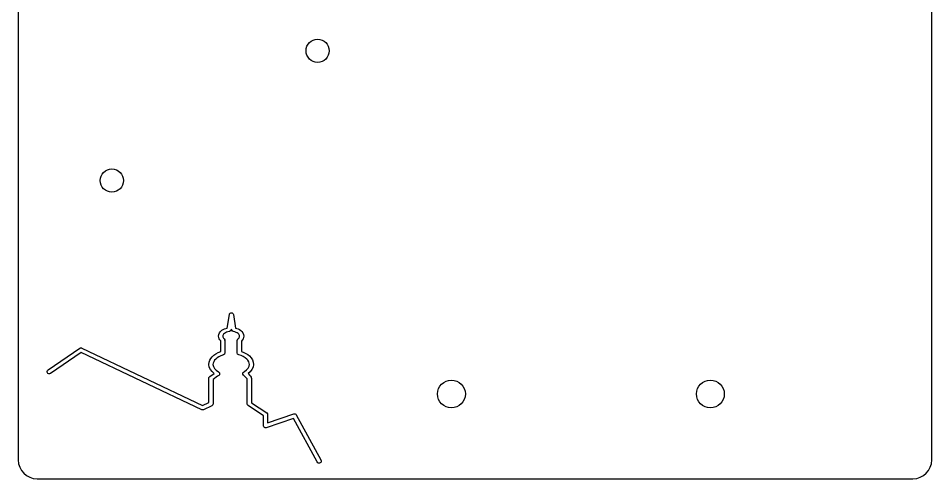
# Model space of a CAD drawing. Extents: x 0.7 to 99.3, y 6.7 to 106.
# Drawn here: x 0.7 to 99.3, y 6.7 to 56.3 of the extents above; entities that cross this region are included whole.
import ezdxf

# ---------------------------------------------------------------- set-up
doc = ezdxf.new("R2010")
doc.units = 0
doc.layers.get('0').update_dxf_attribs({"linetype": 'CONTINUOUS'})

msp = doc.modelspace()

# ---------------------------------------------------------------- linework, layer by layer
at = {"color": 7}
for points in [[(0.723987, 85.914445), (0.723987, 8.698486)], [(99.276111, 8.698486), (99.276111, 85.914445)], [(23.278874, 22.926536), (23.503666, 24.375027)], [(23.732049, 24.565739), (23.732578, 24.565739)], [(23.949102, 24.372468), (24.15529, 22.916226)], [(23.72636, 22.732771), (23.715512, 22.807701), (23.704664, 22.735872)], [(22.336296, 22.041296), (22.336296, 22.041825), (22.336296, 22.042354)], [(22.938819, 21.765905), (22.939348, 21.765375)], [(25.050325, 22.042378), (25.050325, 22.041849)], [(3.942586, 18.406874), (7.371317, 20.745232)], [(7.594559, 20.762798), (20.610819, 14.564208), (21.282613, 14.886669), (21.282613, 17.460157), (21.287264, 17.431736)], [(22.562638, 20.38765), (22.562638, 21.530216)], [(23.009628, 21.539551), (23.013245, 21.564342), (23.013245, 20.239357)], [(24.342342, 20.249202), (24.342342, 21.572637)], [(24.792978, 21.49718), (24.792978, 20.390788)], [(20.513668, 14.112046), (7.518078, 20.300298), (4.1958, 18.035838)], [(21.282613, 18.998564), (21.282613, 18.999093), (21.282613, 18.999622)], [(21.73322, 18.998606), (21.73322, 18.998077)], [(21.380282, 17.684431), (21.86759, 18.015679)], [(22.353865, 17.802285), (22.232425, 17.719603), (21.733231, 17.360968), (21.733231, 14.745622)], [(22.337834, 18.183655), (22.338363, 18.183655)], [(24.962427, 18.090165), (24.969651, 18.10514), (24.98153, 18.116517), (24.982589, 18.117576), (24.982615, 18.117552)], [(24.982615, 18.117552), (24.964015, 18.082412)], [(25.419281, 14.745157), (25.419281, 17.461258), (25.387758, 17.492781), (25.015688, 17.822994)], [(25.512314, 18.005403), (25.701967, 17.815752), (25.793433, 17.73462), (25.788777, 17.738245)], [(25.866808, 17.5057), (25.870433, 17.530492), (25.870433, 14.865539), (27.525628, 13.76173)], [(21.60559, 14.542018), (20.707971, 14.113104)], [(27.175762, 12.364423), (27.175762, 13.453762), (25.52005, 14.55757)], [(32.978521, 8.472658), (32.977992, 8.473188), (30.416907, 13.181427), (27.475484, 12.151515)], [(27.626397, 13.574145), (27.626397, 12.681692), (30.448448, 13.669745)], [(30.720784, 13.564327), (33.373335, 8.688138)], [(2.755904, 6.66657), (97.244193, 6.66657)]]:
    msp.add_lwpolyline(points, dxfattribs=at)
for points in [[(33.01969, 54.084348)], [(10.819495, 40.084686)], [(23.732075, 24.565715)], [(47.460146, 17.310882)], [(75.400043, 17.310882)]]:
    msp.add_lwpolyline(points, close=True, dxfattribs=at)
for points in [[(31.769637, 52.834295), (31.76955, 53.524779), (32.329207, 54.084436), (33.01969, 54.084348)], [(33.01969, 54.084348), (33.710168, 54.084436), (34.269831, 53.524776), (34.269743, 52.834295)], [(33.01969, 51.584761), (32.329429, 51.584674), (31.76986, 52.144037), (31.769637, 52.834295)], [(34.269743, 52.834295), (34.269518, 52.144037), (33.709949, 51.584674), (33.01969, 51.584761)], [(9.569958, 38.834633), (9.56987, 39.524897), (10.129232, 40.084466), (10.819495, 40.084686)], [(10.819495, 40.084686), (11.509974, 40.084773), (12.069636, 39.525113), (12.069548, 38.834633)], [(10.819495, 37.584064), (10.129232, 37.584284), (9.56987, 38.144372), (9.569958, 38.834633)], [(12.069548, 38.834633), (12.069636, 38.144155), (11.509974, 37.583977), (10.819495, 37.584064)], [(23.503666, 24.375027), (23.520784, 24.486266), (23.619609, 24.568705), (23.732075, 24.565715)], [(23.732578, 24.565739), (23.841478, 24.56259), (23.933862, 24.480381), (23.949102, 24.372468)], [(22.336296, 22.042354), (22.336495, 22.302136), (22.479073, 22.531058), (22.682528, 22.691925)], [(22.682528, 22.691925), (22.844863, 22.820285), (23.060726, 22.879422), (23.278874, 22.926536)], [(23.704664, 22.735872), (23.689345, 22.637043), (23.609594, 22.55967), (23.51036, 22.547254)], [(23.915495, 22.542086), (23.817821, 22.556982), (23.740306, 22.634958), (23.72636, 22.732771)], [(24.15529, 22.916226), (24.3628, 22.86537), (24.568495, 22.803627), (24.722181, 22.676963)], [(24.722181, 22.676963), (24.915953, 22.517255), (25.050134, 22.294063), (25.050325, 22.042378)], [(22.562638, 21.530216), (22.432994, 21.67443), (22.336889, 21.845713), (22.336296, 22.041296)], [(22.961557, 22.338481), (22.837009, 22.240003), (22.787201, 22.140301), (22.786891, 22.043407)], [(22.786891, 22.043407), (22.787148, 21.955952), (22.82718, 21.862213), (22.938819, 21.765905)], [(22.939348, 21.765375), (23.003699, 21.70967), (23.030769, 21.621992), (23.009628, 21.539551)], [(23.51036, 22.547254), (23.279015, 22.518512), (23.085166, 22.436216), (22.961557, 22.338481)], [(24.435878, 22.329695), (24.319617, 22.425516), (24.136957, 22.50841), (23.915495, 22.542086)], [(24.342342, 21.572637), (24.342363, 21.640982), (24.373677, 21.705699), (24.427093, 21.748336)], [(24.427093, 21.748336), (24.553453, 21.849079), (24.599496, 21.950234), (24.599692, 22.042892)], [(24.599692, 22.042892), (24.599514, 22.136723), (24.553146, 22.233045), (24.435878, 22.329695)], [(25.050325, 22.041849), (25.049796, 21.831394), (24.940869, 21.64771), (24.792978, 21.49718)], [(7.371317, 20.745232), (7.40517, 20.768436), (7.444543, 20.781731), (7.485522, 20.783991)], [(7.485522, 20.783991), (7.52301, 20.786107), (7.560641, 20.778884), (7.594559, 20.762798)], [(21.282613, 18.999622), (21.28436, 19.624976), (21.819537, 20.127623), (22.562638, 20.38765)], [(22.849431, 20.022832), (22.130223, 19.818227), (21.734913, 19.390721), (21.73322, 18.998606)], [(23.013245, 20.239357), (23.013344, 20.139074), (22.945919, 20.050153), (22.849431, 20.022832)], [(24.508225, 20.032161), (24.411009, 20.058792), (24.342474, 20.148406), (24.342342, 20.249202)], [(25.365536, 19.583092), (25.171226, 19.768451), (24.876218, 19.931757), (24.508225, 20.032161)], [(24.792978, 20.390788), (25.138653, 20.274258), (25.452573, 20.122387), (25.676644, 19.908646)], [(25.676644, 19.908646), (25.93887, 19.658517), (26.103443, 19.341213), (26.104009, 18.998625)], [(21.86759, 18.015679), (21.538225, 18.274704), (21.282645, 18.597895), (21.282613, 18.998564)], [(21.73322, 18.998077), (21.733438, 18.70158), (21.942119, 18.408043), (22.337834, 18.183655)], [(25.131443, 18.236921), (25.472676, 18.454848), (25.653352, 18.724768), (25.653374, 18.998633)], [(25.653374, 18.998633), (25.653109, 19.199219), (25.560388, 19.397233), (25.365536, 19.583092)], [(26.104009, 18.998625), (26.10398, 18.59408), (25.847107, 18.26557), (25.512314, 18.005403)], [(3.871789, 18.086998), (3.840683, 18.132625), (3.823724, 18.18955), (3.833032, 18.250293)], [(3.833032, 18.250293), (3.84234, 18.311044), (3.882559, 18.371216), (3.942586, 18.406874)], [(4.009765, 17.99088), (3.949819, 18.0044), (3.902894, 18.041365), (3.871789, 18.086998)], [(4.1958, 18.035838), (4.140671, 17.992854), (4.069711, 17.977333), (4.009765, 17.99088)], [(22.338363, 18.183655), (22.479414, 18.103476), (22.487796, 17.893865), (22.353865, 17.802285)], [(25.015688, 17.822994), (24.944957, 17.885689), (24.931532, 17.987192), (24.96556, 18.074142)], [(24.964015, 18.082412), (24.965073, 18.085058), (24.961184, 18.087625), (24.962427, 18.090165)], [(24.96556, 18.074142), (24.986965, 18.156512), (25.050907, 18.218369), (25.131443, 18.236921)], [(21.287264, 17.431736), (21.258863, 17.526938), (21.296974, 17.630298), (21.380282, 17.684431)], [(25.788777, 17.738245), (25.858283, 17.683154), (25.888964, 17.591592), (25.866808, 17.5057)], [(45.95998, 15.810716), (45.95976, 16.639245), (46.631619, 17.310805), (47.460146, 17.310882)], [(47.460146, 17.310882), (48.288673, 17.310805), (48.960016, 16.639243), (48.959796, 15.810716)], [(73.900392, 15.810716), (73.900173, 16.639245), (74.571516, 17.310805), (75.400043, 17.310882)], [(75.400043, 17.310882), (76.228569, 17.310805), (76.899913, 16.639243), (76.899693, 15.810716)], [(47.460146, 14.310549), (46.631839, 14.310629), (45.96007, 14.982409), (45.95998, 15.810716)], [(48.959796, 15.810716), (48.959706, 14.982409), (48.288456, 14.310629), (47.460146, 14.310549)], [(75.400043, 14.310549), (74.571735, 14.310629), (73.900485, 14.982409), (73.900392, 15.810716)], [(76.899693, 15.810716), (76.899603, 14.982409), (76.228352, 14.310629), (75.400043, 14.310549)], [(20.707971, 14.113104), (20.646721, 14.083309), (20.575198, 14.082958), (20.513668, 14.112046)], [(21.733231, 14.745622), (21.733602, 14.659059), (21.683592, 14.579559), (21.60559, 14.542018)], [(25.52005, 14.55757), (25.457254, 14.599308), (25.419112, 14.669758), (25.419281, 14.745157)], [(27.525628, 13.76173), (27.588422, 13.719989), (27.626564, 13.649544), (27.626397, 13.574145)], [(30.448448, 13.669745), (30.552112, 13.706215), (30.668447, 13.66096), (30.720784, 13.564327)], [(27.475484, 12.151515), (27.331961, 12.10116), (27.175648, 12.212414), (27.175762, 12.364423)], [(0.723987, 8.698486), (0.723987, 7.572774), (1.630176, 6.66657), (2.755904, 6.66657)], [(33.122698, 8.355869), (33.06481, 8.369839), (33.009673, 8.412857), (32.978521, 8.472658)], [(33.285477, 8.378596), (33.237977, 8.352773), (33.180816, 8.341833), (33.122698, 8.355869)], [(33.392967, 8.503136), (33.373123, 8.44674), (33.332983, 8.40442), (33.285477, 8.378596)], [(33.373335, 8.688138), (33.406919, 8.629326), (33.412811, 8.559537), (33.392967, 8.503136)], [(97.244193, 6.66657), (98.369921, 6.66657), (99.276111, 7.572774), (99.276111, 8.698486)]]:
    msp.add_open_spline(points, degree=3, dxfattribs=at)

doc.saveas('drawing.dxf')
